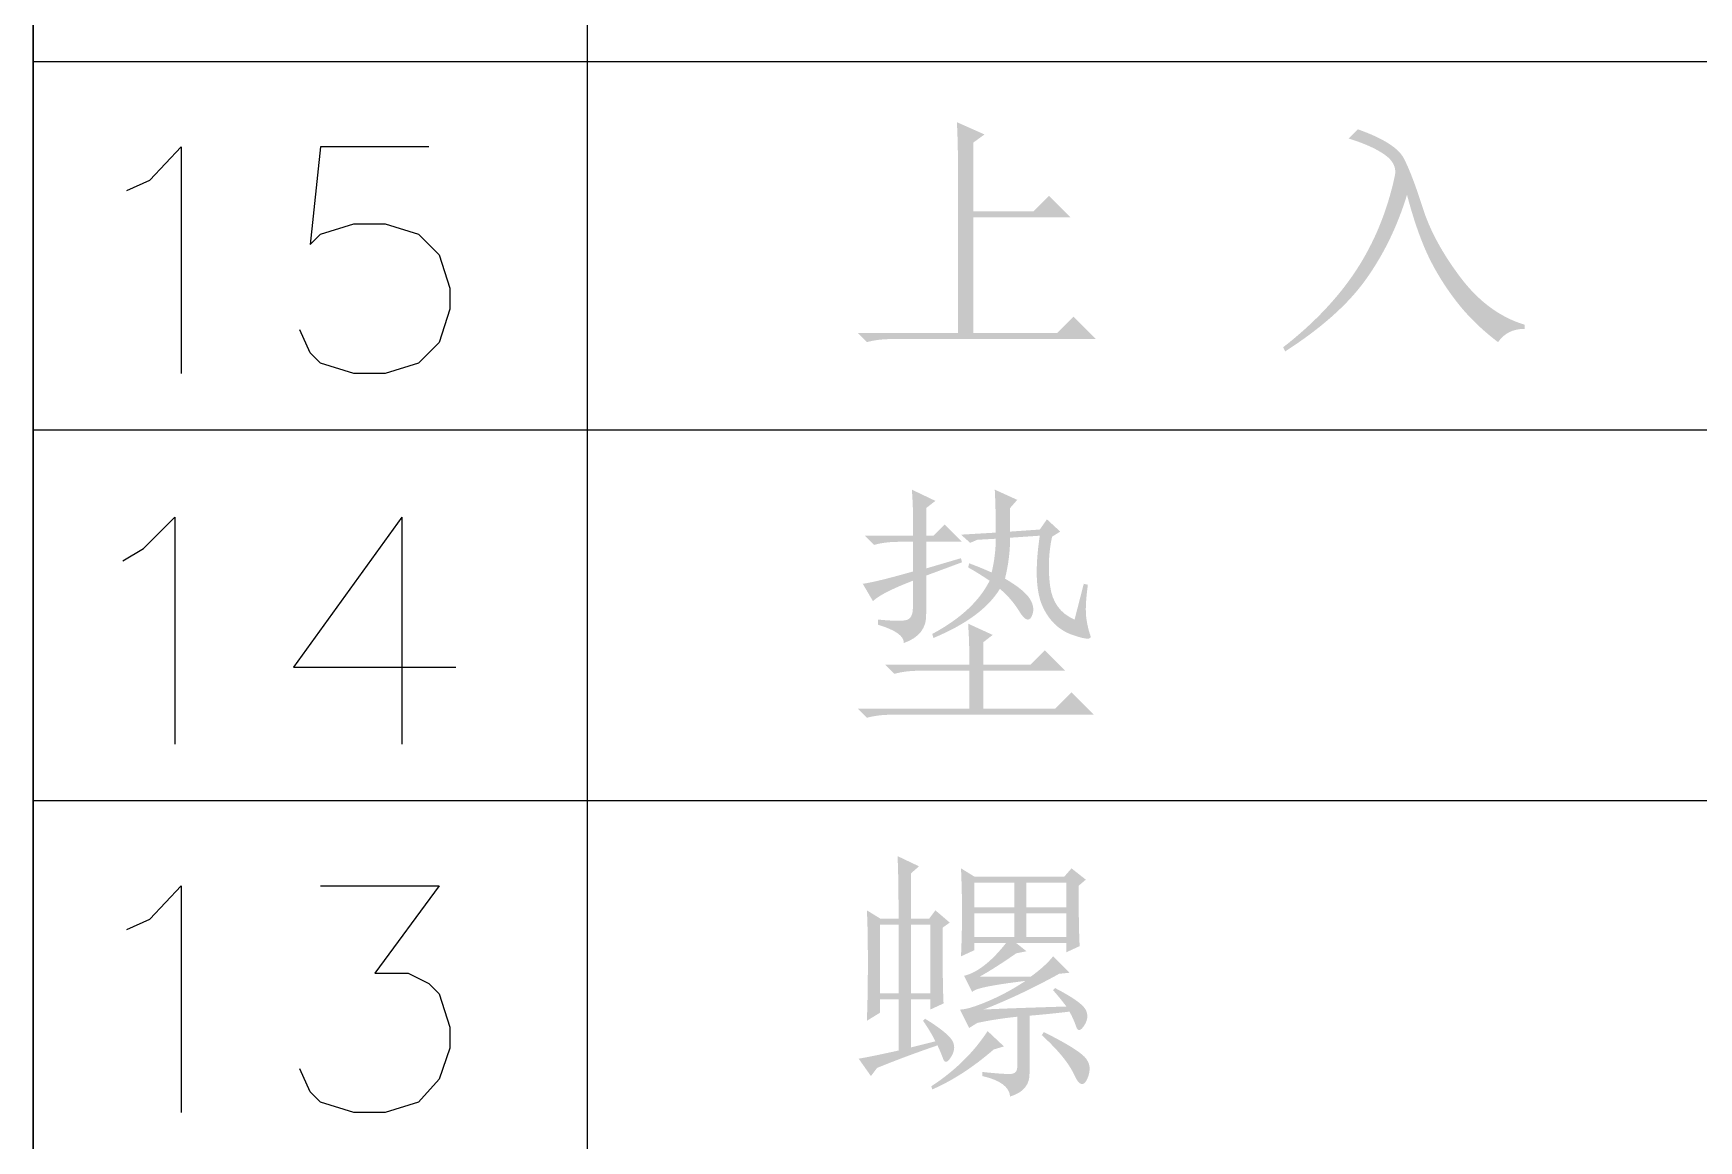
# Model space of a CAD drawing. Header units: millimetres. Extents: x 0 to 841, y 0 to 1189.
# Drawn here: x 673.9 to 707.77, y 148.38 to 170.9 of the extents above; entities that cross this region are included whole.
import ezdxf

# ---------------------------------------------------------------- set-up
doc = ezdxf.new("R2010")
doc.units = ezdxf.units.MM
doc.layers.add('C00-00-00', color=7, linetype='Continuous')

msp = doc.modelspace()

# ---------------------------------------------------------------- hatches: boundary and pattern name
at = {"layer": 'C00-00-00'}
h = msp.add_hatch(color=256, dxfattribs=at)
edge = h.paths.add_edge_path(flags=0)
edge.add_spline(control_points=[(692.685209, 169.095792), (692.685209, 169.095792), (693.246897, 168.846092), (693.246897, 168.846092), (693.246897, 168.846092), (693.018143, 168.679625), (693.018143, 168.679625), (693.018143, 168.679625), (693.018143, 167.285601), (693.018143, 167.285601), (693.018143, 167.285601), (694.245699, 167.285601), (694.245699, 167.285601), (694.245699, 167.285601), (694.557687, 167.597589), (694.557687, 167.597589), (694.557687, 167.597589), (694.994801, 167.161027), (694.994801, 167.161027), (694.994801, 167.161027), (693.018143, 167.161027), (693.018143, 167.161027), (693.018143, 167.161027), (693.018143, 164.809542), (693.018143, 164.809542), (693.018143, 164.809542), (694.724154, 164.809542), (694.724154, 164.809542), (694.724154, 164.809542), (695.057088, 165.142476), (695.057088, 165.142476), (695.057088, 165.142476), (695.515148, 164.684416), (695.515148, 164.684416), (695.515148, 164.684416), (691.353473, 164.684416), (691.353473, 164.684416), (691.172674, 164.684416), (691.006207, 164.664021), (690.854072, 164.622129), (690.854072, 164.622129), (690.666659, 164.809542), (690.666659, 164.809542), (690.666659, 164.809542), (692.706155, 164.809542), (692.706155, 164.809542), (692.706155, 164.809542), (692.706155, 168.305349), (692.706155, 168.305349), (692.706155, 168.554499), (692.698989, 168.81798), (692.685209, 169.095792), (692.685209, 169.095792), (692.685209, 169.095792), (692.685209, 169.095792)], knot_values=[0, 0, 0, 0, 1, 1, 1, 2, 2, 2, 3, 3, 3, 4, 4, 4, 5, 5, 5, 6, 6, 6, 7, 7, 7, 8, 8, 8, 9, 9, 9, 10, 10, 10, 11, 11, 11, 12, 12, 12, 13, 13, 13, 14, 14, 14, 15, 15, 15, 16, 16, 16, 17, 17, 17, 18, 18, 18, 18], degree=3, periodic=1)
h = msp.add_hatch(color=256, dxfattribs=at)
edge = h.paths.add_edge_path(flags=0)
edge.add_spline(control_points=[(700.651863, 168.762858), (700.651863, 168.762858), (700.839276, 168.950271), (700.839276, 168.950271), (701.351907, 168.769473), (701.663895, 168.572138), (701.77524, 168.357164), (701.886034, 168.14219), (702.014467, 167.805397), (702.159988, 167.347889), (702.305509, 166.89038), (702.562375, 166.41854), (702.930036, 165.932919), (703.297697, 165.447298), (703.731503, 165.128145), (704.230904, 164.976009), (704.230904, 164.976009), (704.230904, 164.892776), (704.230904, 164.892776), (703.994984, 164.892776), (703.814185, 164.802376), (703.689611, 164.622129), (703.342896, 164.88561), (703.051855, 165.173344), (702.815934, 165.485332), (702.580014, 165.79732), (702.388743, 166.113166), (702.243222, 166.43232), (702.097701, 166.751474), (701.962653, 167.146695), (701.838079, 167.618535), (701.6435, 166.980228), (701.365687, 166.408066), (701.005192, 165.902051), (700.644698, 165.395484), (700.09679, 164.906556), (699.361468, 164.434716), (699.361468, 164.434716), (699.320127, 164.517949), (699.320127, 164.517949), (699.944103, 165.00357), (700.440197, 165.527224), (700.807857, 166.088913), (701.174967, 166.650601), (701.43514, 167.285601), (701.588378, 167.993362), (701.629719, 168.159829), (701.563573, 168.305349), (701.390492, 168.429924), (701.216859, 168.554499), (700.970466, 168.665844), (700.651863, 168.762858), (700.651863, 168.762858), (700.651863, 168.762858), (700.651863, 168.762858)], knot_values=[0, 0, 0, 0, 1, 1, 1, 2, 2, 2, 3, 3, 3, 4, 4, 4, 5, 5, 5, 6, 6, 6, 7, 7, 7, 8, 8, 8, 9, 9, 9, 10, 10, 10, 11, 11, 11, 12, 12, 12, 13, 13, 13, 14, 14, 14, 15, 15, 15, 16, 16, 16, 17, 17, 17, 18, 18, 18, 18], degree=3, periodic=1)
h = msp.add_hatch(color=256, dxfattribs=at)
edge = h.paths.add_edge_path(flags=0)
edge.add_spline(control_points=[(691.082826, 158.979942), (691.373868, 158.95183), (691.564588, 158.948523), (691.654988, 158.969469), (691.745387, 158.990415), (691.790586, 159.076956), (691.790586, 159.229643), (691.790586, 159.229643), (691.790586, 159.770385), (691.790586, 159.770385), (691.360087, 159.603918), (691.089441, 159.465012), (690.978646, 159.354217), (690.978646, 159.354217), (690.770838, 159.708098), (690.770838, 159.708098), (690.964866, 159.735658), (691.304415, 159.818892), (691.790586, 159.957798), (691.790586, 159.957798), (691.790586, 160.561379), (691.790586, 160.561379), (691.790586, 160.561379), (691.498994, 160.561379), (691.498994, 160.561379), (691.318195, 160.561379), (691.151728, 160.540433), (690.999593, 160.499092), (690.999593, 160.499092), (690.812179, 160.685954), (690.812179, 160.685954), (690.812179, 160.685954), (691.790586, 160.685954), (691.790586, 160.685954), (691.790586, 160.685954), (691.790586, 161.185355), (691.790586, 161.185355), (691.790586, 161.282369), (691.783421, 161.428441), (691.76964, 161.622468), (691.76964, 161.622468), (692.248095, 161.393714), (692.248095, 161.393714), (692.248095, 161.393714), (692.060682, 161.248193), (692.060682, 161.248193), (692.060682, 161.248193), (692.060682, 160.685954), (692.060682, 160.685954), (692.060682, 160.685954), (692.206754, 160.685954), (692.206754, 160.685954), (692.206754, 160.685954), (692.435508, 160.915259), (692.435508, 160.915259), (692.435508, 160.915259), (692.789389, 160.561379), (692.789389, 160.561379), (692.789389, 160.561379), (692.060682, 160.561379), (692.060682, 160.561379), (692.060682, 160.561379), (692.060682, 160.020086), (692.060682, 160.020086), (692.060682, 160.020086), (692.768442, 160.228445), (692.768442, 160.228445), (692.768442, 160.228445), (692.789389, 160.145211), (692.789389, 160.145211), (692.789389, 160.145211), (692.060682, 159.874565), (692.060682, 159.874565), (692.060682, 159.874565), (692.060682, 159.104517), (692.060682, 159.104517), (692.074462, 158.813475), (691.921776, 158.612282), (691.603173, 158.501487), (691.616954, 158.639842), (691.443321, 158.764417), (691.082826, 158.875763), (691.082826, 158.875763), (691.082826, 158.979942), (691.082826, 158.979942)], knot_values=[0, 0, 0, 0, 1, 1, 1, 2, 2, 2, 3, 3, 3, 4, 4, 4, 5, 5, 5, 6, 6, 6, 7, 7, 7, 8, 8, 8, 9, 9, 9, 10, 10, 10, 11, 11, 11, 12, 12, 12, 13, 13, 13, 14, 14, 14, 15, 15, 15, 16, 16, 16, 17, 17, 17, 18, 18, 18, 19, 19, 19, 20, 20, 20, 21, 21, 21, 22, 22, 22, 23, 23, 23, 24, 24, 24, 25, 25, 25, 26, 26, 26, 27, 27, 27, 28, 28, 28, 28], degree=3, periodic=1)
edge = h.paths.add_edge_path(flags=0)
edge.add_spline(control_points=[(693.475652, 160.748792), (693.475652, 161.094955), (693.468486, 161.386548), (693.455257, 161.622468), (693.455257, 161.622468), (693.912765, 161.41466), (693.912765, 161.41466), (693.912765, 161.41466), (693.767244, 161.248193), (693.767244, 161.248193), (693.767244, 161.248193), (693.767244, 160.769187), (693.767244, 160.769187), (693.767244, 160.769187), (694.370825, 160.811079), (694.370825, 160.811079), (694.370825, 160.811079), (694.516346, 161.018888), (694.516346, 161.018888), (694.516346, 161.018888), (694.786993, 160.769187), (694.786993, 160.769187), (694.786993, 160.769187), (694.620526, 160.665559), (694.620526, 160.665559), (694.551073, 160.345854), (694.536741, 160.016227), (694.578633, 159.676678), (694.619974, 159.33713), (694.786442, 159.104517), (695.078034, 158.979942), (695.078034, 158.979942), (695.265448, 159.708098), (695.265448, 159.708098), (695.265448, 159.708098), (695.348681, 159.687152), (695.348681, 159.687152), (695.306789, 159.381778), (695.296316, 159.156331), (695.317262, 159.01081), (695.338208, 158.86529), (695.365769, 158.747329), (695.400495, 158.65693), (695.435222, 158.566531), (695.313955, 158.570389), (695.036693, 158.667403), (694.758881, 158.764417), (694.55438, 158.962303), (694.422639, 159.260511), (694.290348, 159.558718), (694.27326, 160.033866), (694.370825, 160.685954), (694.370825, 160.685954), (693.767244, 160.644612), (693.767244, 160.644612), (693.767244, 160.3668), (693.732518, 160.089539), (693.663065, 159.812277), (693.926546, 159.659591), (694.09632, 159.520685), (694.172939, 159.39611), (694.249007, 159.270984), (694.25948, 159.153024), (694.204358, 159.04223), (694.148685, 158.930884), (694.065452, 158.965611), (693.954658, 159.146409), (693.843312, 159.326657), (693.711572, 159.479343), (693.558885, 159.603918), (693.322965, 159.215311), (692.872622, 158.882377), (692.206754, 158.605116), (692.206754, 158.605116), (692.185808, 158.688349), (692.185808, 158.688349), (692.754662, 158.993723), (693.142718, 159.354217), (693.351077, 159.770385), (693.18461, 159.881179), (693.038538, 159.971579), (692.913963, 160.041032), (692.913963, 160.041032), (692.934909, 160.124265), (692.934909, 160.124265), (693.087045, 160.068592), (693.239731, 160.006305), (693.392418, 159.936852), (693.44754, 160.172772), (693.475652, 160.401527), (693.475652, 160.623666), (693.475652, 160.623666), (693.101376, 160.60272), (693.101376, 160.60272), (693.101376, 160.60272), (692.955856, 160.540433), (692.955856, 160.540433), (692.955856, 160.540433), (692.768442, 160.7069), (692.768442, 160.7069), (692.768442, 160.7069), (693.475652, 160.748792), (693.475652, 160.748792)], knot_values=[0, 0, 0, 0, 1, 1, 1, 2, 2, 2, 3, 3, 3, 4, 4, 4, 5, 5, 5, 6, 6, 6, 7, 7, 7, 8, 8, 8, 9, 9, 9, 10, 10, 10, 11, 11, 11, 12, 12, 12, 13, 13, 13, 14, 14, 14, 15, 15, 15, 16, 16, 16, 17, 17, 17, 18, 18, 18, 19, 19, 19, 20, 20, 20, 21, 21, 21, 22, 22, 22, 23, 23, 23, 24, 24, 24, 25, 25, 25, 26, 26, 26, 27, 27, 27, 28, 28, 28, 29, 29, 29, 30, 30, 30, 31, 31, 31, 32, 32, 32, 33, 33, 33, 34, 34, 34, 34], degree=3, periodic=1)
edge = h.paths.add_edge_path(flags=0)
edge.add_spline(control_points=[(692.934909, 158.064374), (692.934909, 158.064374), (692.934909, 158.438649), (692.934909, 158.438649), (692.934909, 158.508102), (692.927744, 158.660789), (692.913963, 158.896709), (692.913963, 158.896709), (693.413364, 158.667954), (693.413364, 158.667954), (693.413364, 158.667954), (693.225951, 158.521882), (693.225951, 158.521882), (693.225951, 158.521882), (693.225951, 158.064374), (693.225951, 158.064374), (693.225951, 158.064374), (694.183412, 158.064374), (694.183412, 158.064374), (694.183412, 158.064374), (694.474454, 158.355415), (694.474454, 158.355415), (694.474454, 158.355415), (694.890621, 157.939248), (694.890621, 157.939248), (694.890621, 157.939248), (693.225951, 157.939248), (693.225951, 157.939248), (693.225951, 157.939248), (693.225951, 157.1692), (693.225951, 157.1692), (693.225951, 157.1692), (694.682813, 157.1692), (694.682813, 157.1692), (694.682813, 157.1692), (695.015747, 157.502685), (695.015747, 157.502685), (695.015747, 157.502685), (695.473256, 157.044625), (695.473256, 157.044625), (695.473256, 157.044625), (691.353473, 157.044625), (691.353473, 157.044625), (691.172674, 157.044625), (691.006207, 157.024231), (690.854072, 156.982338), (690.854072, 156.982338), (690.666659, 157.1692), (690.666659, 157.1692), (690.666659, 157.1692), (692.934909, 157.1692), (692.934909, 157.1692), (692.934909, 157.1692), (692.934909, 157.939248), (692.934909, 157.939248), (692.934909, 157.939248), (691.915161, 157.939248), (691.915161, 157.939248), (691.734363, 157.939248), (691.567895, 157.918302), (691.41576, 157.876961), (691.41576, 157.876961), (691.228347, 158.064374), (691.228347, 158.064374), (691.228347, 158.064374), (692.934909, 158.064374), (692.934909, 158.064374)], knot_values=[0, 0, 0, 0, 1, 1, 1, 2, 2, 2, 3, 3, 3, 4, 4, 4, 5, 5, 5, 6, 6, 6, 7, 7, 7, 8, 8, 8, 9, 9, 9, 10, 10, 10, 11, 11, 11, 12, 12, 12, 13, 13, 13, 14, 14, 14, 15, 15, 15, 16, 16, 16, 17, 17, 17, 18, 18, 18, 19, 19, 19, 20, 20, 20, 21, 21, 21, 22, 22, 22, 22], degree=3, periodic=1)
h = msp.add_hatch(color=256, dxfattribs=at)
edge = h.paths.add_edge_path(flags=0)
edge.add_spline(control_points=[(694.973855, 151.007217), (694.751715, 150.979105), (694.481068, 150.951545), (694.162466, 150.923984), (694.162466, 150.923984), (694.162466, 149.77911), (694.162466, 149.77911), (694.176246, 149.529961), (694.044506, 149.363494), (693.767244, 149.279709), (693.752913, 149.474288), (693.566051, 149.613194), (693.205556, 149.695876), (693.205556, 149.695876), (693.205556, 149.77911), (693.205556, 149.77911), (693.469037, 149.751549), (693.652592, 149.737769), (693.756771, 149.737769), (693.8604, 149.737769), (693.912765, 149.786276), (693.912765, 149.88329), (693.912765, 149.88329), (693.912765, 150.903038), (693.912765, 150.903038), (693.634953, 150.874926), (693.364857, 150.833033), (693.101376, 150.777912), (693.101376, 150.777912), (692.934909, 150.674283), (692.934909, 150.674283), (692.934909, 150.674283), (692.747496, 151.048559), (692.747496, 151.048559), (692.85829, 151.048559), (693.045704, 151.10368), (693.309185, 151.215026), (693.572665, 151.32582), (693.829532, 151.464726), (694.079232, 151.631193), (693.385803, 151.54796), (693.024757, 151.471892), (692.997197, 151.402439), (692.997197, 151.402439), (692.83073, 151.735373), (692.83073, 151.735373), (692.955304, 151.762934), (693.090903, 151.831836), (693.236424, 151.943181), (693.381945, 152.053975), (693.531324, 152.206662), (693.684011, 152.401241), (693.684011, 152.401241), (693.039089, 152.401241), (693.039089, 152.401241), (693.039089, 152.401241), (693.039089, 152.25572), (693.039089, 152.25572), (693.039089, 152.25572), (692.768442, 152.130594), (692.768442, 152.130594), (692.782223, 152.421636), (692.789389, 152.719843), (692.789389, 153.025217), (692.789389, 153.33059), (692.782223, 153.628797), (692.768442, 153.92039), (692.768442, 153.92039), (693.039089, 153.753923), (693.039089, 153.753923), (693.039089, 153.753923), (694.870226, 153.753923), (694.870226, 153.753923), (694.870226, 153.753923), (695.015747, 153.92039), (695.015747, 153.92039), (695.015747, 153.92039), (695.306789, 153.691085), (695.306789, 153.691085), (695.306789, 153.691085), (695.161268, 153.56651), (695.161268, 153.56651), (695.161268, 152.983324), (695.167882, 152.574322), (695.182214, 152.338954), (695.182214, 152.338954), (694.911567, 152.213828), (694.911567, 152.213828), (694.911567, 152.213828), (694.911567, 152.401241), (694.911567, 152.401241), (694.911567, 152.401241), (693.891819, 152.401241), (693.891819, 152.401241), (693.891819, 152.401241), (694.100178, 152.234774), (694.100178, 152.234774), (694.100178, 152.234774), (693.891819, 152.192882), (693.891819, 152.192882), (693.614007, 151.998854), (693.364306, 151.839001), (693.142718, 151.714427), (693.322965, 151.714427), (693.669679, 151.714427), (694.183412, 151.714427), (694.39122, 151.866562), (694.543907, 152.005468), (694.640921, 152.130594), (694.640921, 152.130594), (694.973855, 151.79766), (694.973855, 151.79766), (694.973855, 151.79766), (694.766047, 151.776714), (694.766047, 151.776714), (694.238534, 151.485672), (693.725352, 151.242586), (693.225951, 151.048559), (693.461871, 151.062339), (694.02356, 151.083285), (694.911567, 151.110846), (694.828334, 151.22164), (694.737935, 151.332434), (694.640921, 151.44378), (694.640921, 151.44378), (694.682813, 151.485672), (694.682813, 151.485672), (695.029527, 151.304874), (695.234028, 151.16266), (695.296316, 151.059032), (695.358603, 150.954852), (695.351437, 150.844058), (695.275369, 150.726098), (695.199302, 150.608138), (695.143629, 150.600972), (695.108902, 150.705151), (695.074176, 150.80878), (695.028976, 150.909652), (694.973855, 151.007217), (694.973855, 151.007217), (694.973855, 151.007217), (694.973855, 151.007217)], knot_values=[0, 0, 0, 0, 1, 1, 1, 2, 2, 2, 3, 3, 3, 4, 4, 4, 5, 5, 5, 6, 6, 6, 7, 7, 7, 8, 8, 8, 9, 9, 9, 10, 10, 10, 11, 11, 11, 12, 12, 12, 13, 13, 13, 14, 14, 14, 15, 15, 15, 16, 16, 16, 17, 17, 17, 18, 18, 18, 19, 19, 19, 20, 20, 20, 21, 21, 21, 22, 22, 22, 23, 23, 23, 24, 24, 24, 25, 25, 25, 26, 26, 26, 27, 27, 27, 28, 28, 28, 29, 29, 29, 30, 30, 30, 31, 31, 31, 32, 32, 32, 33, 33, 33, 34, 34, 34, 35, 35, 35, 36, 36, 36, 37, 37, 37, 38, 38, 38, 39, 39, 39, 40, 40, 40, 41, 41, 41, 42, 42, 42, 43, 43, 43, 44, 44, 44, 45, 45, 45, 46, 46, 46, 47, 47, 47, 47], degree=3, periodic=1)
edge = h.paths.add_edge_path(flags=0)
edge.add_spline(control_points=[(693.039089, 153.628797), (693.039089, 153.628797), (693.039089, 153.129396), (693.039089, 153.129396), (693.039089, 153.129396), (693.850478, 153.129396), (693.850478, 153.129396), (693.850478, 153.129396), (693.850478, 153.628797), (693.850478, 153.628797), (693.850478, 153.628797), (693.039089, 153.628797), (693.039089, 153.628797)], knot_values=[0, 0, 0, 0, 1, 1, 1, 2, 2, 2, 3, 3, 3, 4, 4, 4, 4], degree=3, periodic=1)
edge = h.paths.add_edge_path(flags=0)
edge.add_spline(control_points=[(694.100178, 153.628797), (694.100178, 153.628797), (694.100178, 153.129396), (694.100178, 153.129396), (694.100178, 153.129396), (694.911567, 153.129396), (694.911567, 153.129396), (694.911567, 153.129396), (694.911567, 153.628797), (694.911567, 153.628797), (694.911567, 153.628797), (694.100178, 153.628797), (694.100178, 153.628797)], knot_values=[0, 0, 0, 0, 1, 1, 1, 2, 2, 2, 3, 3, 3, 4, 4, 4, 4], degree=3, periodic=1)
edge = h.paths.add_edge_path(flags=0)
edge.add_spline(control_points=[(693.039089, 153.004822), (693.039089, 153.004822), (693.039089, 152.525816), (693.039089, 152.525816), (693.039089, 152.525816), (693.850478, 152.525816), (693.850478, 152.525816), (693.850478, 152.525816), (693.850478, 153.004822), (693.850478, 153.004822), (693.850478, 153.004822), (693.039089, 153.004822), (693.039089, 153.004822)], knot_values=[0, 0, 0, 0, 1, 1, 1, 2, 2, 2, 3, 3, 3, 4, 4, 4, 4], degree=3, periodic=1)
edge = h.paths.add_edge_path(flags=0)
edge.add_spline(control_points=[(694.100178, 153.004822), (694.100178, 153.004822), (694.100178, 152.525816), (694.100178, 152.525816), (694.100178, 152.525816), (694.911567, 152.525816), (694.911567, 152.525816), (694.911567, 152.525816), (694.911567, 153.004822), (694.911567, 153.004822), (694.911567, 153.004822), (694.100178, 153.004822), (694.100178, 153.004822)], knot_values=[0, 0, 0, 0, 1, 1, 1, 2, 2, 2, 3, 3, 3, 4, 4, 4, 4], degree=3, periodic=1)
edge = h.paths.add_edge_path(flags=0)
edge.add_spline(control_points=[(693.43431, 150.23717), (693.017592, 149.876124), (692.601424, 149.606028), (692.185808, 149.42523), (692.185808, 149.42523), (692.164862, 149.488068), (692.164862, 149.488068), (692.649931, 149.806671), (693.031372, 150.181497), (693.309185, 150.611445), (693.309185, 150.611445), (693.642119, 150.299457), (693.642119, 150.299457), (693.642119, 150.299457), (693.43431, 150.23717), (693.43431, 150.23717)], knot_values=[0, 0, 0, 0, 1, 1, 1, 2, 2, 2, 3, 3, 3, 4, 4, 4, 5, 5, 5, 5], degree=3, periodic=1)
edge = h.paths.add_edge_path(flags=0)
edge.add_spline(control_points=[(694.454059, 150.59105), (694.897787, 150.36891), (695.175048, 150.199136), (695.286394, 150.081176), (695.397188, 149.963216), (695.414276, 149.817144), (695.338208, 149.644062), (695.261589, 149.47098), (695.17119, 149.498541), (695.067561, 149.727296), (694.963382, 149.95605), (694.7451, 150.222838), (694.412166, 150.528211), (694.412166, 150.528211), (694.454059, 150.59105), (694.454059, 150.59105)], knot_values=[0, 0, 0, 0, 1, 1, 1, 2, 2, 2, 3, 3, 3, 4, 4, 4, 5, 5, 5, 5], degree=3, periodic=1)
edge = h.paths.add_edge_path(flags=0)
edge.add_spline(control_points=[(691.748694, 150.278511), (691.748694, 150.278511), (692.248095, 150.403637), (692.248095, 150.403637), (692.178642, 150.541992), (692.095409, 150.680898), (691.998395, 150.819804), (691.998395, 150.819804), (692.040287, 150.861145), (692.040287, 150.861145), (692.331329, 150.680898), (692.511576, 150.538684), (692.581029, 150.434505), (692.650482, 150.330325), (692.646624, 150.215672), (692.570556, 150.091098), (692.494488, 149.966523), (692.438816, 149.952743), (692.404089, 150.049757), (692.369363, 150.14677), (692.331329, 150.236619), (692.289988, 150.320403), (691.845708, 150.167717), (691.436706, 150.01503), (691.06188, 149.862343), (691.06188, 149.862343), (690.937305, 149.695876), (690.937305, 149.695876), (690.937305, 149.695876), (690.687605, 150.049757), (690.687605, 150.049757), (690.854072, 150.077317), (691.124167, 150.13299), (691.498994, 150.216224), (691.498994, 150.216224), (691.498994, 151.256918), (691.498994, 151.256918), (691.498994, 151.256918), (691.124718, 151.256918), (691.124718, 151.256918), (691.124718, 151.256918), (691.124718, 150.986271), (691.124718, 150.986271), (691.124718, 150.986271), (690.854072, 150.819804), (690.854072, 150.819804), (690.867852, 151.138407), (690.875018, 151.537487), (690.875018, 152.015941), (690.875018, 152.494396), (690.867852, 152.844969), (690.854072, 153.067109), (690.854072, 153.067109), (691.124718, 152.900642), (691.124718, 152.900642), (691.124718, 152.900642), (691.498994, 152.900642), (691.498994, 152.900642), (691.498994, 153.497057), (691.491828, 153.919839), (691.478047, 154.170091), (691.478047, 154.170091), (691.915161, 153.961731), (691.915161, 153.961731), (691.915161, 153.961731), (691.748694, 153.816211), (691.748694, 153.816211), (691.748694, 153.816211), (691.748694, 152.900642), (691.748694, 152.900642), (691.748694, 152.900642), (692.123521, 152.900642), (692.123521, 152.900642), (692.123521, 152.900642), (692.248095, 153.067109), (692.248095, 153.067109), (692.248095, 153.067109), (692.539688, 152.817408), (692.539688, 152.817408), (692.539688, 152.817408), (692.393616, 152.713229), (692.393616, 152.713229), (692.393616, 151.922235), (692.400231, 151.409053), (692.414562, 151.173684), (692.414562, 151.173684), (692.143915, 151.048559), (692.143915, 151.048559), (692.143915, 151.048559), (692.143915, 151.256918), (692.143915, 151.256918), (692.143915, 151.256918), (691.748694, 151.256918), (691.748694, 151.256918), (691.748694, 151.256918), (691.748694, 150.278511), (691.748694, 150.278511)], knot_values=[0, 0, 0, 0, 1, 1, 1, 2, 2, 2, 3, 3, 3, 4, 4, 4, 5, 5, 5, 6, 6, 6, 7, 7, 7, 8, 8, 8, 9, 9, 9, 10, 10, 10, 11, 11, 11, 12, 12, 12, 13, 13, 13, 14, 14, 14, 15, 15, 15, 16, 16, 16, 17, 17, 17, 18, 18, 18, 19, 19, 19, 20, 20, 20, 21, 21, 21, 22, 22, 22, 23, 23, 23, 24, 24, 24, 25, 25, 25, 26, 26, 26, 27, 27, 27, 28, 28, 28, 29, 29, 29, 30, 30, 30, 31, 31, 31, 32, 32, 32, 32], degree=3, periodic=1)
edge = h.paths.add_edge_path(flags=0)
edge.add_spline(control_points=[(691.124718, 152.775516), (691.124718, 152.775516), (691.124718, 151.381493), (691.124718, 151.381493), (691.124718, 151.381493), (691.498994, 151.381493), (691.498994, 151.381493), (691.498994, 151.381493), (691.498994, 152.775516), (691.498994, 152.775516), (691.498994, 152.775516), (691.124718, 152.775516), (691.124718, 152.775516)], knot_values=[0, 0, 0, 0, 1, 1, 1, 2, 2, 2, 3, 3, 3, 4, 4, 4, 4], degree=3, periodic=1)
edge = h.paths.add_edge_path(flags=0)
edge.add_spline(control_points=[(691.748694, 152.775516), (691.748694, 152.775516), (691.748694, 151.381493), (691.748694, 151.381493), (691.748694, 151.381493), (692.143915, 151.381493), (692.143915, 151.381493), (692.143915, 151.381493), (692.143915, 152.775516), (692.143915, 152.775516), (692.143915, 152.775516), (691.748694, 152.775516), (691.748694, 152.775516)], knot_values=[0, 0, 0, 0, 1, 1, 1, 2, 2, 2, 3, 3, 3, 4, 4, 4, 4], degree=3, periodic=1)

# ---------------------------------------------------------------- linework, layer by layer
at = {"layer": 'C00-00-00', "lineweight": 25}
for points in [[(795.909, 12.640028), (673.904333, 12.640028), (673.904333, 290.473694), (795.909, 290.473694)], [(673.904333, 290.473694), (673.904333, 282.938361), (673.904333, 275.445361), (673.904333, 267.952361), (673.904333, 260.417028), (673.904333, 252.924028), (673.904333, 245.431028), (673.904333, 237.895694), (673.904333, 230.402694), (673.904333, 222.867361), (673.904333, 215.374361), (673.904333, 207.881361), (673.904333, 200.346028), (673.904333, 192.853028), (673.904333, 185.360028), (673.904333, 177.824694), (673.904333, 170.331694), (673.904333, 87.739361)], [(673.904333, 290.473694), (685.165, 290.473694), (685.165, 50.189694)], [(673.904333, 170.331694), (673.904333, 162.838694), (673.904333, 155.303361), (673.904333, 147.810361), (673.904333, 140.275028), (673.904333, 132.782028), (673.904333, 125.289028), (673.904333, 117.753694), (673.904333, 110.260694), (673.904333, 102.767694), (673.904333, 95.232361), (673.904333, 87.739361), (673.904333, 80.204028), (673.904333, 72.711028), (673.904333, 65.218028), (673.904333, 57.682694), (673.904333, 50.189694), (673.904333, 42.696694), (673.904333, 35.161361), (673.904333, 27.668361), (673.904333, 20.175361), (681.397333, 20.175361), (736.769333, 20.175361)], [(675.809333, 167.707028), (676.275, 167.918694), (676.91, 168.596028), (676.91, 163.981694)], [(681.947667, 168.596028), (679.746333, 168.596028), (679.534667, 166.606361), (679.746333, 166.818028), (680.423667, 167.029694), (681.058667, 167.029694), (681.736, 166.818028), (682.159333, 166.394694), (682.371, 165.717361), (682.371, 165.294028), (682.159333, 164.616694), (681.736, 164.193361), (681.058667, 163.981694), (680.423667, 163.981694), (679.746333, 164.193361), (679.534667, 164.405028), (679.323, 164.870694)], [(675.724667, 160.171694), (676.148, 160.425694), (676.783, 161.060694), (676.783, 156.446361)], [(681.397333, 161.060694), (679.196, 158.012694), (682.498, 158.012694)], [(681.397333, 161.060694), (681.397333, 156.446361)], [(675.809333, 152.678694), (676.275, 152.890361), (676.91, 153.567694), (676.91, 148.953361)], [(679.746333, 153.567694), (682.159333, 153.567694), (680.847, 151.789694), (681.524333, 151.789694), (681.947667, 151.578028), (682.159333, 151.366361), (682.371, 150.689028), (682.371, 150.265694), (682.159333, 149.630694), (681.736, 149.165028), (681.058667, 148.953361), (680.423667, 148.953361), (679.746333, 149.165028), (679.534667, 149.376694), (679.323, 149.842361)]]:
    msp.add_lwpolyline(points, dxfattribs=at)
for points in [[(673.904333, 170.331694), (673.904333, 170.331694), (795.909, 170.331694), (795.909, 170.331694)], [(673.904333, 162.838694), (673.904333, 162.838694), (795.909, 162.838694), (795.909, 162.838694)], [(673.904333, 155.303361), (673.904333, 155.303361), (795.909, 155.303361), (795.909, 155.303361)]]:
    msp.add_open_spline(points, degree=3, dxfattribs=at)

doc.saveas('drawing.dxf')
